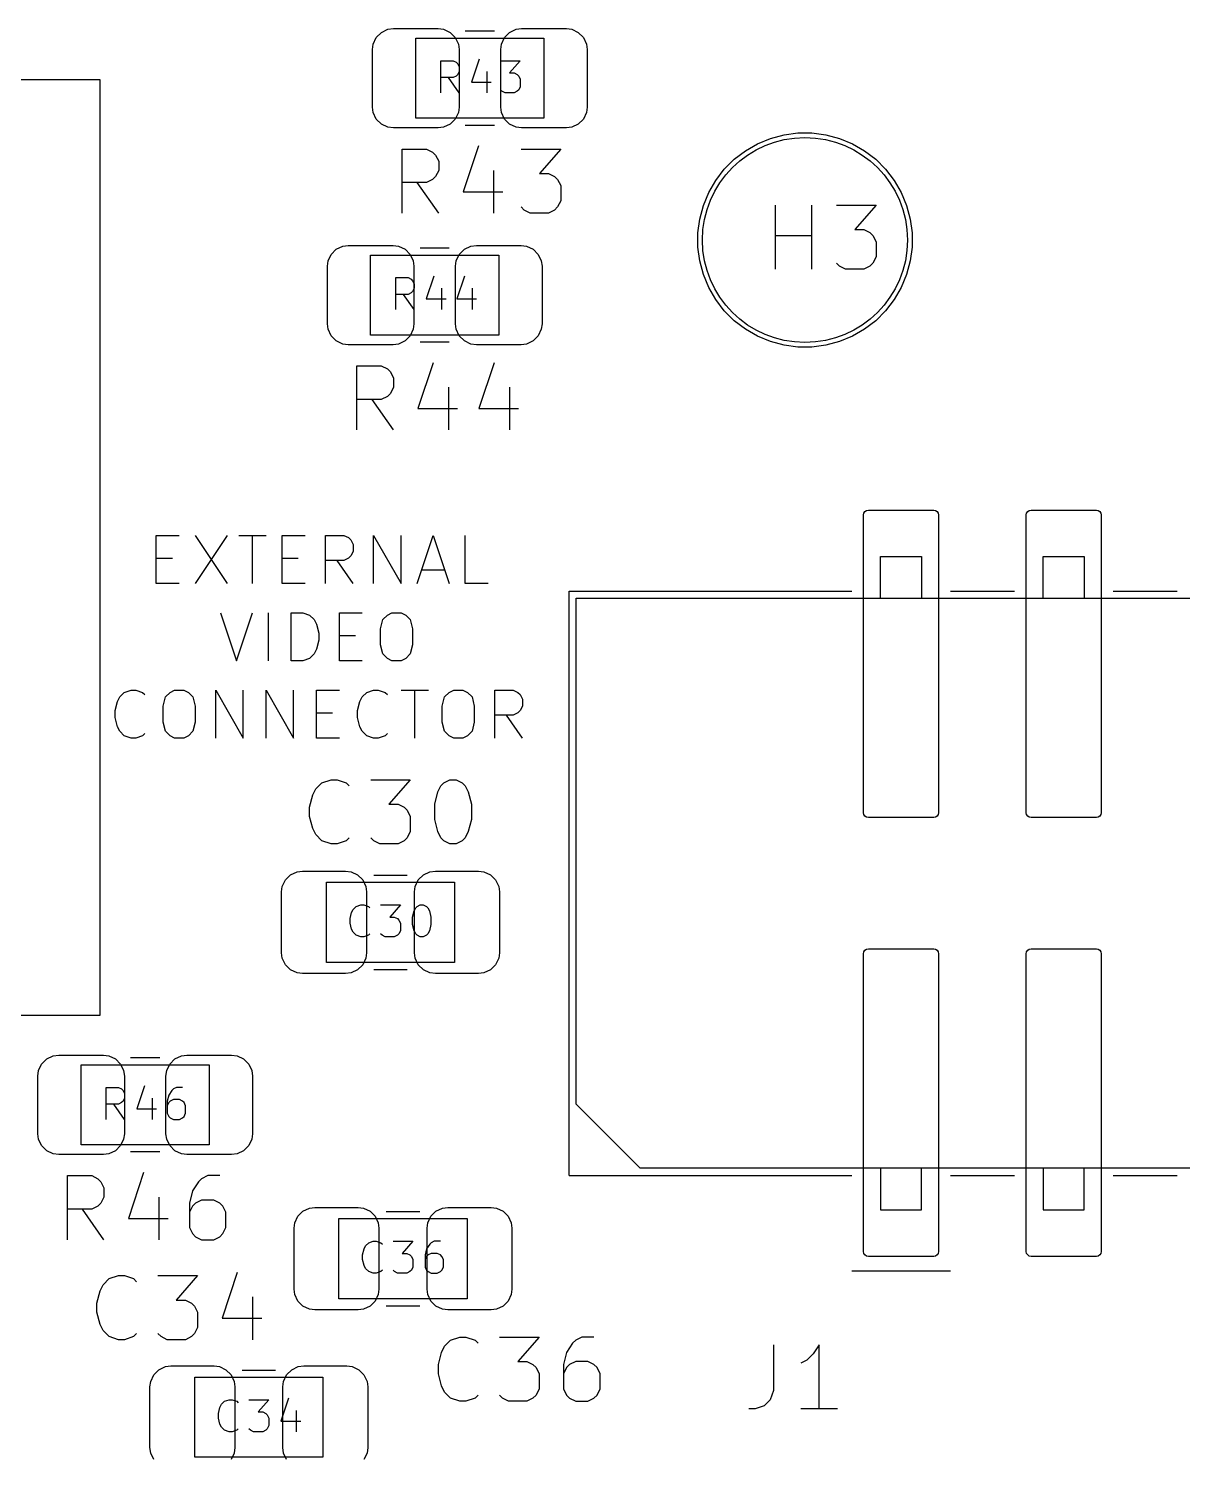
# Model space of a CAD drawing. Header units: millimetres. Extents: x 132 to 276, y -210 to -42.
# Drawn here: x 228.38 to 246.39, y -85.52 to -63.2 of the extents above; entities that cross this region are included whole.
import ezdxf

# ---------------------------------------------------------------- set-up
doc = ezdxf.new("R2010")
doc.units = ezdxf.units.MM
for name, color, linetype in [('BLACK', 7, 'CONTINUOUS'), ('GRAY3', 9, 'CONTINUOUS'), ('LYELLOW', 51, 'CONTINUOUS'), ('WHITE', 7, 'CONTINUOUS')]:
    doc.layers.add(name, color=color, linetype=linetype)

msp = doc.modelspace()

# ---------------------------------------------------------------- linework, layer by layer
at = {"layer": 'BLACK', "linetype": 'CONTINUOUS'}
for p, q in [((233.761074, -63.440883), (233.808775, -63.338587)), ((233.808775, -63.338587), (233.888587, -63.258775)), ((233.888587, -63.258775), (233.990883, -63.211074)), ((233.990883, -63.211074), (234.075, -63.200001)), ((234.075, -63.200001), (234.775001, -63.2)), ((234.775001, -63.2), (234.859117, -63.211074)), ((234.859117, -63.211074), (234.961413, -63.258775)), ((234.961413, -63.258775), (235.041225, -63.338587)), ((235.041225, -63.338587), (235.088926, -63.440883)), ((235.761074, -63.440883), (235.808775, -63.338587)), ((235.808775, -63.338587), (235.888587, -63.258775)), ((235.888587, -63.258775), (235.990883, -63.211074)), ((235.990883, -63.211074), (236.075, -63.200001)), ((236.075, -63.200001), (236.775001, -63.2)), ((236.775001, -63.2), (236.859117, -63.211074)), ((236.859117, -63.211074), (236.961413, -63.258775)), ((236.961413, -63.258775), (237.041225, -63.338587)), ((237.041225, -63.338587), (237.088926, -63.440883)), ((233.75, -63.524999), (233.761074, -63.440883)), ((233.750001, -64.425), (233.75, -63.524999)), ((235.088926, -63.440883), (235.099999, -63.525)), ((235.099999, -63.525), (235.1, -64.425001)), ((235.75, -63.524999), (235.761074, -63.440883)), ((235.750001, -64.425), (235.75, -63.524999)), ((237.088926, -63.440883), (237.099999, -63.525)), ((237.099999, -63.525), (237.1, -64.425001)), ((233.761074, -64.509117), (233.750001, -64.425)), ((235.1, -64.425001), (235.088926, -64.509117)), ((235.761074, -64.509117), (235.750001, -64.425)), ((237.1, -64.425001), (237.088926, -64.509117)), ((233.808775, -64.611413), (233.761074, -64.509117)), ((233.888587, -64.691225), (233.808775, -64.611413)), ((233.990883, -64.738926), (233.888587, -64.691225)), ((234.961413, -64.691225), (234.859117, -64.738926)), ((235.041225, -64.611413), (234.961413, -64.691225)), ((235.088926, -64.509117), (235.041225, -64.611413)), ((235.808775, -64.611413), (235.761074, -64.509117)), ((235.888587, -64.691225), (235.808775, -64.611413)), ((235.990883, -64.738926), (235.888587, -64.691225)), ((236.961413, -64.691225), (236.859117, -64.738926)), ((237.041225, -64.611413), (236.961413, -64.691225)), ((237.088926, -64.509117), (237.041225, -64.611413)), ((234.074999, -64.75), (233.990883, -64.738926)), ((234.775, -64.749999), (234.074999, -64.75)), ((234.859117, -64.738926), (234.775, -64.749999)), ((236.074999, -64.75), (235.990883, -64.738926)), ((236.775, -64.749999), (236.074999, -64.75)), ((236.859117, -64.738926), (236.775, -64.749999)), ((239.759166, -64.997738), (239.961589, -64.913892)), ((239.961589, -64.913892), (240.173224, -64.857185)), ((240.173224, -64.857185), (240.39045, -64.828586)), ((240.39045, -64.828586), (240.60955, -64.828586)), ((240.60955, -64.828586), (240.826776, -64.857185)), ((240.826776, -64.857185), (241.038411, -64.913892)), ((241.038411, -64.913892), (241.240834, -64.997738)), ((239.395596, -65.240668), (239.56942, -65.107288)), ((239.56942, -65.107288), (239.759166, -64.997738)), ((241.240834, -64.997738), (241.43058, -65.107288)), ((241.43058, -65.107288), (241.604404, -65.240668)), ((239.240668, -65.395596), (239.395596, -65.240668)), ((241.604404, -65.240668), (241.759332, -65.395596)), ((238.997738, -65.759166), (239.107288, -65.56942)), ((239.107288, -65.56942), (239.240668, -65.395596)), ((241.759332, -65.395596), (241.892712, -65.56942)), ((241.892712, -65.56942), (242.002262, -65.759166)), ((238.913892, -65.961589), (238.997738, -65.759166)), ((242.002262, -65.759166), (242.086108, -65.961589)), ((238.857185, -66.173224), (238.913892, -65.961589)), ((242.086108, -65.961589), (242.142815, -66.173224)), ((238.828586, -66.39045), (238.857185, -66.173224)), ((242.142815, -66.173224), (242.171414, -66.39045)), ((238.828586, -66.60955), (238.828586, -66.39045)), ((242.171414, -66.39045), (242.171414, -66.60955)), ((233.056074, -66.825883), (233.103775, -66.723587)), ((233.103775, -66.723587), (233.183587, -66.643775)), ((233.183587, -66.643775), (233.285883, -66.596074)), ((233.285883, -66.596074), (233.37, -66.585001)), ((233.37, -66.585001), (234.070001, -66.585)), ((234.070001, -66.585), (234.154117, -66.596074)), ((234.154117, -66.596074), (234.256413, -66.643775)), ((234.256413, -66.643775), (234.336225, -66.723587)), ((234.336225, -66.723587), (234.383926, -66.825883)), ((235.056074, -66.825883), (235.103775, -66.723587)), ((235.103775, -66.723587), (235.183587, -66.643775)), ((235.183587, -66.643775), (235.285883, -66.596074)), ((235.285883, -66.596074), (235.37, -66.585001)), ((235.37, -66.585001), (236.070001, -66.585)), ((236.070001, -66.585), (236.154117, -66.596074)), ((236.154117, -66.596074), (236.256413, -66.643775)), ((236.256413, -66.643775), (236.336225, -66.723587)), ((236.336225, -66.723587), (236.383926, -66.825883)), ((238.857185, -66.826776), (238.828586, -66.60955)), ((242.171414, -66.60955), (242.142815, -66.826776)), ((233.045, -66.909999), (233.056074, -66.825883)), ((233.045001, -67.81), (233.045, -66.909999)), ((234.383926, -66.825883), (234.394999, -66.91)), ((234.394999, -66.91), (234.395, -67.810001)), ((235.045, -66.909999), (235.056074, -66.825883)), ((235.045001, -67.81), (235.045, -66.909999)), ((236.383926, -66.825883), (236.394999, -66.91)), ((236.394999, -66.91), (236.395, -67.810001)), ((238.913892, -67.038411), (238.857185, -66.826776)), ((242.142815, -66.826776), (242.086108, -67.038411)), ((238.997738, -67.240834), (238.913892, -67.038411)), ((242.086108, -67.038411), (242.002262, -67.240834)), ((239.107288, -67.43058), (238.997738, -67.240834)), ((242.002262, -67.240834), (241.892712, -67.43058)), ((239.240668, -67.604404), (239.107288, -67.43058)), ((239.395596, -67.759332), (239.240668, -67.604404)), ((241.759332, -67.604404), (241.604404, -67.759332)), ((241.892712, -67.43058), (241.759332, -67.604404)), ((233.056074, -67.894117), (233.045001, -67.81)), ((234.395, -67.810001), (234.383926, -67.894117)), ((235.056074, -67.894117), (235.045001, -67.81)), ((236.395, -67.810001), (236.383926, -67.894117)), ((239.56942, -67.892712), (239.395596, -67.759332)), ((241.604404, -67.759332), (241.43058, -67.892712)), ((233.103775, -67.996413), (233.056074, -67.894117)), ((233.183587, -68.076225), (233.103775, -67.996413)), ((234.336225, -67.996413), (234.256413, -68.076225)), ((234.383926, -67.894117), (234.336225, -67.996413)), ((235.103775, -67.996413), (235.056074, -67.894117)), ((235.183587, -68.076225), (235.103775, -67.996413)), ((236.336225, -67.996413), (236.256413, -68.076225)), ((236.383926, -67.894117), (236.336225, -67.996413)), ((239.759166, -68.002262), (239.56942, -67.892712)), ((239.961589, -68.086108), (239.759166, -68.002262)), ((241.240834, -68.002262), (241.038411, -68.086108)), ((241.43058, -67.892712), (241.240834, -68.002262)), ((233.285883, -68.123926), (233.183587, -68.076225)), ((233.369999, -68.135), (233.285883, -68.123926)), ((234.07, -68.134999), (233.369999, -68.135)), ((234.154117, -68.123926), (234.07, -68.134999)), ((234.256413, -68.076225), (234.154117, -68.123926)), ((235.285883, -68.123926), (235.183587, -68.076225)), ((235.369999, -68.135), (235.285883, -68.123926)), ((236.07, -68.134999), (235.369999, -68.135)), ((236.154117, -68.123926), (236.07, -68.134999)), ((236.256413, -68.076225), (236.154117, -68.123926)), ((240.173224, -68.142815), (239.961589, -68.086108)), ((240.39045, -68.171414), (240.173224, -68.142815)), ((240.60955, -68.171414), (240.39045, -68.171414)), ((240.826776, -68.142815), (240.60955, -68.171414)), ((241.038411, -68.086108), (240.826776, -68.142815)), ((241.420709, -70.761299), (241.436967, -70.736967)), ((241.436967, -70.736967), (241.461299, -70.720709)), ((241.461299, -70.720709), (241.49, -70.715)), ((241.49, -70.715), (242.51, -70.715)), ((242.51, -70.715), (242.538701, -70.720709)), ((242.538701, -70.720709), (242.563033, -70.736967)), ((242.563033, -70.736967), (242.579291, -70.761299)), ((243.960709, -70.761299), (243.976967, -70.736967)), ((243.976967, -70.736967), (244.001299, -70.720709)), ((244.001299, -70.720709), (244.03, -70.715)), ((244.03, -70.715), (245.05, -70.715)), ((245.05, -70.715), (245.078701, -70.720709)), ((245.078701, -70.720709), (245.103033, -70.736967)), ((245.103033, -70.736967), (245.119291, -70.761299)), ((241.415, -70.79), (241.420709, -70.761299)), ((241.415, -75.44), (241.415, -70.79)), ((242.579291, -70.761299), (242.585, -70.79)), ((242.585, -70.79), (242.585, -75.44)), ((243.955, -70.79), (243.960709, -70.761299)), ((243.955, -75.44), (243.955, -70.79)), ((245.119291, -70.761299), (245.125, -70.79)), ((245.125, -70.79), (245.125, -75.44)), ((241.420709, -75.468701), (241.415, -75.44)), ((241.436967, -75.493033), (241.420709, -75.468701)), ((241.461299, -75.509291), (241.436967, -75.493033)), ((241.49, -75.515), (241.461299, -75.509291)), ((242.51, -75.515), (241.49, -75.515)), ((242.538701, -75.509291), (242.51, -75.515)), ((242.563033, -75.493033), (242.538701, -75.509291)), ((242.579291, -75.468701), (242.563033, -75.493033)), ((242.585, -75.44), (242.579291, -75.468701)), ((243.960709, -75.468701), (243.955, -75.44)), ((243.976967, -75.493033), (243.960709, -75.468701)), ((244.001299, -75.509291), (243.976967, -75.493033)), ((244.03, -75.515), (244.001299, -75.509291)), ((245.05, -75.515), (244.03, -75.515)), ((245.078701, -75.509291), (245.05, -75.515)), ((245.103033, -75.493033), (245.078701, -75.509291)), ((245.119291, -75.468701), (245.103033, -75.493033)), ((245.125, -75.44), (245.119291, -75.468701)), ((232.341074, -76.590884), (232.388776, -76.488588)), ((232.388776, -76.488588), (232.468588, -76.408776)), ((232.468588, -76.408776), (232.570884, -76.361074)), ((232.570884, -76.361074), (232.655, -76.35)), ((232.655, -76.35), (233.33, -76.35)), ((233.33, -76.35), (233.414116, -76.361074)), ((233.414116, -76.361074), (233.516412, -76.408776)), ((233.516412, -76.408776), (233.596224, -76.488588)), ((233.596224, -76.488588), (233.643926, -76.590884)), ((234.416074, -76.590884), (234.463776, -76.488588)), ((234.463776, -76.488588), (234.543588, -76.408776)), ((234.543588, -76.408776), (234.645884, -76.361074)), ((234.645884, -76.361074), (234.73, -76.35)), ((234.73, -76.35), (235.405, -76.35)), ((235.405, -76.35), (235.489116, -76.361074)), ((235.489116, -76.361074), (235.591412, -76.408776)), ((235.591412, -76.408776), (235.671224, -76.488588)), ((235.671224, -76.488588), (235.718926, -76.590884)), ((232.33, -76.675), (232.341074, -76.590884)), ((232.33, -77.625), (232.33, -76.675)), ((233.643926, -76.590884), (233.655, -76.675)), ((233.655, -76.675), (233.655, -77.625)), ((234.405, -76.675), (234.416074, -76.590884)), ((234.405, -77.625), (234.405, -76.675)), ((235.718926, -76.590884), (235.73, -76.675)), ((235.73, -76.675), (235.73, -77.625)), ((232.341074, -77.709116), (232.33, -77.625)), ((233.655, -77.625), (233.643926, -77.709116)), ((234.416074, -77.709116), (234.405, -77.625)), ((235.73, -77.625), (235.718926, -77.709116)), ((241.415, -77.64), (241.420709, -77.611299)), ((241.415, -82.29), (241.415, -77.64)), ((241.420709, -77.611299), (241.436967, -77.586967)), ((241.436967, -77.586967), (241.461299, -77.570709)), ((241.461299, -77.570709), (241.49, -77.565)), ((241.49, -77.565), (242.51, -77.565)), ((242.51, -77.565), (242.538701, -77.570709)), ((242.538701, -77.570709), (242.563033, -77.586967)), ((242.563033, -77.586967), (242.579291, -77.611299)), ((242.579291, -77.611299), (242.585, -77.64)), ((242.585, -77.64), (242.585, -82.29)), ((243.955, -77.64), (243.960709, -77.611299)), ((243.955, -82.29), (243.955, -77.64)), ((243.960709, -77.611299), (243.976967, -77.586967)), ((243.976967, -77.586967), (244.001299, -77.570709)), ((244.001299, -77.570709), (244.03, -77.565)), ((244.03, -77.565), (245.05, -77.565)), ((245.05, -77.565), (245.078701, -77.570709)), ((245.078701, -77.570709), (245.103033, -77.586967)), ((245.103033, -77.586967), (245.119291, -77.611299)), ((245.119291, -77.611299), (245.125, -77.64)), ((245.125, -77.64), (245.125, -82.29)), ((232.388776, -77.811412), (232.341074, -77.709116)), ((232.468588, -77.891224), (232.388776, -77.811412)), ((233.596224, -77.811412), (233.516412, -77.891224)), ((233.643926, -77.709116), (233.596224, -77.811412)), ((234.463776, -77.811412), (234.416074, -77.709116)), ((234.543588, -77.891224), (234.463776, -77.811412)), ((235.671224, -77.811412), (235.591412, -77.891224)), ((235.718926, -77.709116), (235.671224, -77.811412)), ((232.570884, -77.938926), (232.468588, -77.891224)), ((232.655, -77.95), (232.570884, -77.938926)), ((233.33, -77.95), (232.655, -77.95)), ((233.414116, -77.938926), (233.33, -77.95)), ((233.516412, -77.891224), (233.414116, -77.938926)), ((234.645884, -77.938926), (234.543588, -77.891224)), ((234.73, -77.95), (234.645884, -77.938926)), ((235.405, -77.95), (234.73, -77.95)), ((235.489116, -77.938926), (235.405, -77.95)), ((235.591412, -77.891224), (235.489116, -77.938926)), ((228.765883, -79.236074), (228.85, -79.225001)), ((228.85, -79.225001), (229.550001, -79.225)), ((229.550001, -79.225), (229.634117, -79.236074)), ((230.765883, -79.236074), (230.85, -79.225001)), ((230.85, -79.225001), (231.550001, -79.225)), ((231.550001, -79.225), (231.634117, -79.236074)), ((228.536074, -79.465883), (228.583775, -79.363587)), ((228.583775, -79.363587), (228.663587, -79.283775)), ((228.663587, -79.283775), (228.765883, -79.236074)), ((229.634117, -79.236074), (229.736413, -79.283775)), ((229.736413, -79.283775), (229.816225, -79.363587)), ((229.816225, -79.363587), (229.863926, -79.465883)), ((230.536074, -79.465883), (230.583775, -79.363587)), ((230.583775, -79.363587), (230.663587, -79.283775)), ((230.663587, -79.283775), (230.765883, -79.236074)), ((231.634117, -79.236074), (231.736413, -79.283775)), ((231.736413, -79.283775), (231.816225, -79.363587)), ((231.816225, -79.363587), (231.863926, -79.465883)), ((228.525, -79.549999), (228.536074, -79.465883)), ((228.525001, -80.45), (228.525, -79.549999)), ((229.863926, -79.465883), (229.874999, -79.55)), ((229.874999, -79.55), (229.875, -80.450001)), ((230.525, -79.549999), (230.536074, -79.465883)), ((230.525001, -80.45), (230.525, -79.549999)), ((231.863926, -79.465883), (231.874999, -79.55)), ((231.874999, -79.55), (231.875, -80.450001)), ((228.536074, -80.534117), (228.525001, -80.45)), ((228.583775, -80.636413), (228.536074, -80.534117)), ((229.863926, -80.534117), (229.816225, -80.636413)), ((229.875, -80.450001), (229.863926, -80.534117)), ((230.536074, -80.534117), (230.525001, -80.45)), ((230.583775, -80.636413), (230.536074, -80.534117)), ((231.863926, -80.534117), (231.816225, -80.636413)), ((231.875, -80.450001), (231.863926, -80.534117)), ((228.663587, -80.716225), (228.583775, -80.636413)), ((228.765883, -80.763926), (228.663587, -80.716225)), ((228.849999, -80.775), (228.765883, -80.763926)), ((229.55, -80.774999), (228.849999, -80.775)), ((229.634117, -80.763926), (229.55, -80.774999)), ((229.736413, -80.716225), (229.634117, -80.763926)), ((229.816225, -80.636413), (229.736413, -80.716225)), ((230.663587, -80.716225), (230.583775, -80.636413)), ((230.765883, -80.763926), (230.663587, -80.716225)), ((230.849999, -80.775), (230.765883, -80.763926)), ((231.55, -80.774999), (230.849999, -80.775)), ((231.634117, -80.763926), (231.55, -80.774999)), ((231.736413, -80.716225), (231.634117, -80.763926)), ((231.816225, -80.636413), (231.736413, -80.716225)), ((232.583776, -81.738588), (232.663588, -81.658776)), ((232.663588, -81.658776), (232.765884, -81.611074)), ((232.765884, -81.611074), (232.85, -81.6)), ((232.85, -81.6), (233.525, -81.6)), ((233.525, -81.6), (233.609116, -81.611074)), ((233.609116, -81.611074), (233.711412, -81.658776)), ((233.711412, -81.658776), (233.791224, -81.738588)), ((234.658776, -81.738588), (234.738588, -81.658776)), ((234.738588, -81.658776), (234.840884, -81.611074)), ((234.840884, -81.611074), (234.925, -81.6)), ((234.925, -81.6), (235.6, -81.6)), ((235.6, -81.6), (235.684116, -81.611074)), ((235.684116, -81.611074), (235.786412, -81.658776)), ((235.786412, -81.658776), (235.866224, -81.738588)), ((232.525, -81.925), (232.536074, -81.840884)), ((232.536074, -81.840884), (232.583776, -81.738588)), ((233.791224, -81.738588), (233.838926, -81.840884)), ((233.838926, -81.840884), (233.85, -81.925)), ((234.6, -81.925), (234.611074, -81.840884)), ((234.611074, -81.840884), (234.658776, -81.738588)), ((235.866224, -81.738588), (235.913926, -81.840884)), ((235.913926, -81.840884), (235.925, -81.925)), ((232.525, -82.875), (232.525, -81.925)), ((233.85, -81.925), (233.85, -82.875)), ((234.6, -82.875), (234.6, -81.925)), ((235.925, -81.925), (235.925, -82.875)), ((241.420709, -82.318701), (241.415, -82.29)), ((241.436967, -82.343033), (241.420709, -82.318701)), ((241.461299, -82.359291), (241.436967, -82.343033)), ((242.563033, -82.343033), (242.538701, -82.359291)), ((242.579291, -82.318701), (242.563033, -82.343033)), ((242.585, -82.29), (242.579291, -82.318701)), ((243.960709, -82.318701), (243.955, -82.29)), ((243.976967, -82.343033), (243.960709, -82.318701)), ((244.001299, -82.359291), (243.976967, -82.343033)), ((245.103033, -82.343033), (245.078701, -82.359291)), ((245.119291, -82.318701), (245.103033, -82.343033)), ((245.125, -82.29), (245.119291, -82.318701)), ((241.49, -82.365), (241.461299, -82.359291)), ((242.51, -82.365), (241.49, -82.365)), ((242.538701, -82.359291), (242.51, -82.365)), ((244.03, -82.365), (244.001299, -82.359291)), ((245.05, -82.365), (244.03, -82.365)), ((245.078701, -82.359291), (245.05, -82.365)), ((232.536074, -82.959116), (232.525, -82.875)), ((232.583776, -83.061412), (232.536074, -82.959116)), ((233.838926, -82.959116), (233.791224, -83.061412)), ((233.85, -82.875), (233.838926, -82.959116)), ((234.611074, -82.959116), (234.6, -82.875)), ((234.658776, -83.061412), (234.611074, -82.959116)), ((235.913926, -82.959116), (235.866224, -83.061412)), ((235.925, -82.875), (235.913926, -82.959116)), ((232.663588, -83.141224), (232.583776, -83.061412)), ((232.765884, -83.188926), (232.663588, -83.141224)), ((232.85, -83.2), (232.765884, -83.188926)), ((233.525, -83.2), (232.85, -83.2)), ((233.609116, -83.188926), (233.525, -83.2)), ((233.711412, -83.141224), (233.609116, -83.188926)), ((233.791224, -83.061412), (233.711412, -83.141224)), ((234.738588, -83.141224), (234.658776, -83.061412)), ((234.840884, -83.188926), (234.738588, -83.141224)), ((234.925, -83.2), (234.840884, -83.188926)), ((235.6, -83.2), (234.925, -83.2)), ((235.684116, -83.188926), (235.6, -83.2)), ((235.786412, -83.141224), (235.684116, -83.188926)), ((235.866224, -83.061412), (235.786412, -83.141224)), ((230.333776, -84.213588), (230.413588, -84.133776)), ((230.413588, -84.133776), (230.515884, -84.086074)), ((230.515884, -84.086074), (230.6, -84.075)), ((230.6, -84.075), (231.275, -84.075)), ((231.275, -84.075), (231.359116, -84.086074)), ((231.359116, -84.086074), (231.461412, -84.133776)), ((231.461412, -84.133776), (231.541224, -84.213588)), ((232.408776, -84.213588), (232.488588, -84.133776)), ((232.488588, -84.133776), (232.590884, -84.086074)), ((232.590884, -84.086074), (232.675, -84.075)), ((232.675, -84.075), (233.35, -84.075)), ((233.35, -84.075), (233.434116, -84.086074)), ((233.434116, -84.086074), (233.536412, -84.133776)), ((233.536412, -84.133776), (233.616224, -84.213588)), ((230.275, -84.4), (230.286074, -84.315884)), ((230.286074, -84.315884), (230.333776, -84.213588)), ((231.541224, -84.213588), (231.588926, -84.315884)), ((231.588926, -84.315884), (231.6, -84.4)), ((232.35, -84.4), (232.361074, -84.315884)), ((232.361074, -84.315884), (232.408776, -84.213588)), ((233.616224, -84.213588), (233.663926, -84.315884)), ((233.663926, -84.315884), (233.675, -84.4)), ((230.275, -85.35), (230.275, -84.4)), ((231.6, -84.4), (231.6, -85.35)), ((232.35, -85.35), (232.35, -84.4)), ((233.675, -84.4), (233.675, -85.35)), ((230.286074, -85.434116), (230.275, -85.35)), ((230.333776, -85.536412), (230.286074, -85.434116)), ((231.588926, -85.434116), (231.541224, -85.536412)), ((231.6, -85.35), (231.588926, -85.434116)), ((232.361074, -85.434116), (232.35, -85.35)), ((232.408776, -85.536412), (232.361074, -85.434116)), ((233.663926, -85.434116), (233.616224, -85.536412)), ((233.675, -85.35), (233.663926, -85.434116))]:
    msp.add_line(p, q, dxfattribs=at)
at = {"layer": 'BLACK'}
msp.add_circle((240.5, -66.5), 1.6, dxfattribs=at)
at = {"layer": 'GRAY3', "linetype": 'CONTINUOUS'}
for p, q in [((234.425, -63.35), (236.425, -63.35)), ((234.425, -64.6), (234.425, -63.35)), ((236.425, -63.35), (236.425, -64.6)), ((234.817857, -64.202149), (234.817857, -63.702149)), ((234.817857, -63.702149), (235.008333, -63.702149)), ((235.008333, -63.702149), (235.055952, -63.725959)), ((235.055952, -63.725959), (235.079762, -63.749768)), ((235.079762, -63.749768), (235.103571, -63.797387)), ((235.103571, -63.797387), (235.103571, -63.868816)), ((235.413095, -63.67834), (235.294048, -64.035482)), ((235.746428, -63.702149), (236.055952, -63.702149)), ((236.055952, -63.702149), (235.889285, -63.892625)), ((235.008333, -63.964054), (234.817857, -63.964054)), ((235.103571, -64.202149), (234.936905, -63.964054)), ((235.055952, -63.940244), (235.008333, -63.964054)), ((235.079762, -63.916435), (235.055952, -63.940244)), ((235.103571, -63.868816), (235.079762, -63.916435)), ((235.294048, -64.035482), (235.603571, -64.035482)), ((235.532143, -63.868816), (235.532143, -64.202149)), ((235.889285, -63.892625), (235.960714, -63.892625)), ((235.960714, -63.892625), (236.008333, -63.916435)), ((236.008333, -63.916435), (236.032142, -63.940244)), ((236.032142, -63.940244), (236.055952, -63.987863)), ((236.055952, -63.987863), (236.055952, -64.106911)), ((235.770238, -64.17834), (235.746428, -64.15453)), ((235.817857, -64.202149), (235.770238, -64.17834)), ((235.960714, -64.202149), (235.817857, -64.202149)), ((236.008333, -64.17834), (235.960714, -64.202149)), ((236.032142, -64.15453), (236.008333, -64.17834)), ((236.055952, -64.106911), (236.032142, -64.15453)), ((236.425, -64.6), (234.425, -64.6)), ((240.038095, -66.954819), (240.038095, -65.954819)), ((240.609523, -66.954819), (240.609523, -65.954819)), ((240.990476, -65.954819), (241.609523, -65.954819)), ((241.609523, -65.954819), (241.27619, -66.335771)), ((240.038095, -66.431009), (240.609523, -66.431009)), ((241.27619, -66.335771), (241.419047, -66.335771)), ((241.419047, -66.335771), (241.514285, -66.38339)), ((241.514285, -66.38339), (241.561904, -66.431009)), ((241.561904, -66.431009), (241.609523, -66.526247)), ((241.609523, -66.526247), (241.609523, -66.764342)), ((233.72, -66.735), (235.72, -66.735)), ((233.72, -67.985), (233.72, -66.735)), ((235.72, -66.735), (235.72, -67.985)), ((241.038095, -66.9072), (240.990476, -66.85958)), ((241.133333, -66.954819), (241.038095, -66.9072)), ((241.514285, -66.9072), (241.419047, -66.954819)), ((241.561904, -66.85958), (241.514285, -66.9072)), ((241.609523, -66.764342), (241.561904, -66.85958)), ((234.112857, -67.587149), (234.112857, -67.087149)), ((234.112857, -67.087149), (234.303333, -67.087149)), ((234.303333, -67.087149), (234.350952, -67.110959)), ((234.350952, -67.110959), (234.374762, -67.134768)), ((234.374762, -67.134768), (234.398571, -67.182387)), ((234.708095, -67.06334), (234.589048, -67.420482)), ((235.184285, -67.06334), (235.065238, -67.420482)), ((241.419047, -66.954819), (241.133333, -66.954819)), ((234.303333, -67.349054), (234.112857, -67.349054)), ((234.398571, -67.587149), (234.231905, -67.349054)), ((234.350952, -67.325244), (234.303333, -67.349054)), ((234.374762, -67.301435), (234.350952, -67.325244)), ((234.398571, -67.253816), (234.374762, -67.301435)), ((234.398571, -67.182387), (234.398571, -67.253816)), ((234.827143, -67.253816), (234.827143, -67.587149)), ((235.303333, -67.253816), (235.303333, -67.587149)), ((234.589048, -67.420482), (234.898571, -67.420482)), ((235.065238, -67.420482), (235.374761, -67.420482)), ((235.72, -67.985), (233.72, -67.985)), ((241.68, -71.44), (242.32, -71.44)), ((241.68, -72.09), (241.68, -71.44)), ((242.32, -71.44), (242.32, -72.09)), ((244.22, -71.44), (244.86, -71.44)), ((244.22, -72.09), (244.22, -71.44)), ((244.86, -71.44), (244.86, -72.09)), ((236.93, -72.09), (264.85, -72.09)), ((236.93, -79.99), (236.93, -72.09)), ((233.03, -76.525), (235.03, -76.525)), ((233.03, -77.775), (233.03, -76.525)), ((235.03, -76.525), (235.03, -77.775)), ((233.399048, -77.091435), (233.422857, -76.996197)), ((233.422857, -76.996197), (233.446667, -76.948578)), ((233.446667, -76.948578), (233.494286, -76.900959)), ((233.494286, -76.900959), (233.565714, -76.877149)), ((233.565714, -76.877149), (233.613333, -76.877149)), ((233.613333, -76.877149), (233.684762, -76.900959)), ((233.684762, -76.900959), (233.708571, -76.924768)), ((233.875238, -76.877149), (234.184762, -76.877149)), ((234.184762, -76.877149), (234.018095, -77.067625)), ((234.375238, -77.067625), (234.399047, -76.972387)), ((234.399047, -76.972387), (234.422857, -76.924768)), ((234.422857, -76.924768), (234.446666, -76.900959)), ((234.446666, -76.900959), (234.494285, -76.877149)), ((234.494285, -76.877149), (234.541904, -76.877149)), ((234.541904, -76.877149), (234.589523, -76.900959)), ((234.589523, -76.900959), (234.613333, -76.924768)), ((234.613333, -76.924768), (234.637142, -76.972387)), ((234.637142, -76.972387), (234.660952, -77.067625)), ((233.399048, -77.162863), (233.399048, -77.091435)), ((233.422857, -77.258101), (233.399048, -77.162863)), ((234.018095, -77.067625), (234.089524, -77.067625)), ((234.089524, -77.067625), (234.137143, -77.091435)), ((234.137143, -77.091435), (234.160952, -77.115244)), ((234.160952, -77.115244), (234.184762, -77.162863)), ((234.184762, -77.162863), (234.184762, -77.281911)), ((234.375238, -77.186673), (234.375238, -77.067625)), ((234.399047, -77.281911), (234.375238, -77.186673)), ((234.660952, -77.186673), (234.637142, -77.281911)), ((234.660952, -77.067625), (234.660952, -77.186673)), ((233.446667, -77.30572), (233.422857, -77.258101)), ((233.494286, -77.35334), (233.446667, -77.30572)), ((233.565714, -77.377149), (233.494286, -77.35334)), ((233.613333, -77.377149), (233.565714, -77.377149)), ((233.684762, -77.35334), (233.613333, -77.377149)), ((233.708571, -77.32953), (233.684762, -77.35334)), ((233.899048, -77.35334), (233.875238, -77.32953)), ((233.946667, -77.377149), (233.899048, -77.35334)), ((234.089524, -77.377149), (233.946667, -77.377149)), ((234.137143, -77.35334), (234.089524, -77.377149)), ((234.160952, -77.32953), (234.137143, -77.35334)), ((234.184762, -77.281911), (234.160952, -77.32953)), ((234.422857, -77.32953), (234.399047, -77.281911)), ((234.446666, -77.35334), (234.422857, -77.32953)), ((234.494285, -77.377149), (234.446666, -77.35334)), ((234.541904, -77.377149), (234.494285, -77.377149)), ((234.589523, -77.35334), (234.541904, -77.377149)), ((234.613333, -77.32953), (234.589523, -77.35334)), ((234.637142, -77.281911), (234.613333, -77.32953)), ((235.03, -77.775), (233.03, -77.775)), ((229.2, -79.375), (231.2, -79.375)), ((229.2, -80.625), (229.2, -79.375)), ((231.2, -79.375), (231.2, -80.625)), ((229.592857, -80.227149), (229.592857, -79.727149)), ((229.592857, -79.727149), (229.783333, -79.727149)), ((229.783333, -79.727149), (229.830952, -79.750959)), ((229.830952, -79.750959), (229.854762, -79.774768)), ((229.854762, -79.774768), (229.878571, -79.822387)), ((229.878571, -79.893816), (229.854762, -79.941435)), ((229.878571, -79.822387), (229.878571, -79.893816)), ((230.188095, -79.70334), (230.069048, -80.060482)), ((230.307143, -79.893816), (230.307143, -80.227149)), ((230.569047, -79.846197), (230.545238, -79.941435)), ((230.616666, -79.774768), (230.569047, -79.846197)), ((230.640476, -79.750959), (230.616666, -79.774768)), ((230.688095, -79.727149), (230.640476, -79.750959)), ((230.783333, -79.727149), (230.688095, -79.727149)), ((229.783333, -79.989054), (229.592857, -79.989054)), ((229.878571, -80.227149), (229.711905, -79.989054)), ((229.830952, -79.965244), (229.783333, -79.989054)), ((229.854762, -79.941435), (229.830952, -79.965244)), ((230.069048, -80.060482), (230.378571, -80.060482)), ((230.545238, -79.941435), (230.545238, -80.131911)), ((230.569047, -79.965244), (230.545238, -80.012863)), ((230.592857, -79.941435), (230.569047, -79.965244)), ((230.640476, -79.917625), (230.592857, -79.941435)), ((230.735714, -79.917625), (230.640476, -79.917625)), ((230.783333, -79.941435), (230.735714, -79.917625)), ((230.807142, -79.965244), (230.783333, -79.941435)), ((230.830952, -80.012863), (230.807142, -79.965244)), ((230.830952, -80.131911), (230.830952, -80.012863)), ((237.93, -80.99), (236.93, -79.99)), ((230.545238, -80.131911), (230.569047, -80.17953)), ((230.569047, -80.17953), (230.592857, -80.20334)), ((230.592857, -80.20334), (230.640476, -80.227149)), ((230.640476, -80.227149), (230.735714, -80.227149)), ((230.735714, -80.227149), (230.783333, -80.20334)), ((230.783333, -80.20334), (230.807142, -80.17953)), ((230.807142, -80.17953), (230.830952, -80.131911)), ((231.2, -80.625), (229.2, -80.625)), ((264.85, -80.99), (237.93, -80.99)), ((241.68, -80.99), (241.68, -81.64)), ((242.32, -81.64), (242.32, -80.99)), ((244.22, -80.99), (244.22, -81.64)), ((244.86, -81.64), (244.86, -80.99)), ((241.68, -81.64), (242.32, -81.64)), ((244.22, -81.64), (244.86, -81.64)), ((233.225, -81.775), (235.225, -81.775)), ((233.225, -83.025), (233.225, -81.775)), ((235.225, -81.775), (235.225, -83.025)), ((233.689286, -82.150959), (233.760714, -82.127149)), ((233.760714, -82.127149), (233.808333, -82.127149)), ((233.808333, -82.127149), (233.879762, -82.150959)), ((234.070238, -82.127149), (234.379762, -82.127149)), ((234.379762, -82.127149), (234.213095, -82.317625)), ((234.713095, -82.127149), (234.665476, -82.150959)), ((234.808333, -82.127149), (234.713095, -82.127149)), ((233.594048, -82.341435), (233.617857, -82.246197)), ((233.594048, -82.412863), (233.594048, -82.341435)), ((233.617857, -82.246197), (233.641667, -82.198578)), ((233.641667, -82.198578), (233.689286, -82.150959)), ((233.879762, -82.150959), (233.903571, -82.174768)), ((234.213095, -82.317625), (234.284524, -82.317625)), ((234.284524, -82.317625), (234.332143, -82.341435)), ((234.332143, -82.341435), (234.355952, -82.365244)), ((234.594047, -82.246197), (234.570238, -82.341435)), ((234.570238, -82.341435), (234.570238, -82.531911)), ((234.641666, -82.174768), (234.594047, -82.246197)), ((234.617857, -82.341435), (234.594047, -82.365244)), ((234.665476, -82.317625), (234.617857, -82.341435)), ((234.665476, -82.150959), (234.641666, -82.174768)), ((234.760714, -82.317625), (234.665476, -82.317625)), ((234.808333, -82.341435), (234.760714, -82.317625)), ((234.832142, -82.365244), (234.808333, -82.341435)), ((233.617857, -82.508101), (233.594048, -82.412863)), ((233.641667, -82.55572), (233.617857, -82.508101)), ((233.689286, -82.60334), (233.641667, -82.55572)), ((234.355952, -82.365244), (234.379762, -82.412863)), ((234.379762, -82.531911), (234.355952, -82.57953)), ((234.379762, -82.412863), (234.379762, -82.531911)), ((234.594047, -82.365244), (234.570238, -82.412863)), ((234.570238, -82.531911), (234.594047, -82.57953)), ((234.855952, -82.412863), (234.832142, -82.365244)), ((234.832142, -82.57953), (234.855952, -82.531911)), ((234.855952, -82.531911), (234.855952, -82.412863)), ((233.760714, -82.627149), (233.689286, -82.60334)), ((233.808333, -82.627149), (233.760714, -82.627149)), ((233.879762, -82.60334), (233.808333, -82.627149)), ((233.903571, -82.57953), (233.879762, -82.60334)), ((234.094048, -82.60334), (234.070238, -82.57953)), ((234.141667, -82.627149), (234.094048, -82.60334)), ((234.284524, -82.627149), (234.141667, -82.627149)), ((234.332143, -82.60334), (234.284524, -82.627149)), ((234.355952, -82.57953), (234.332143, -82.60334)), ((234.594047, -82.57953), (234.617857, -82.60334)), ((234.617857, -82.60334), (234.665476, -82.627149)), ((234.665476, -82.627149), (234.760714, -82.627149)), ((234.760714, -82.627149), (234.808333, -82.60334)), ((234.808333, -82.60334), (234.832142, -82.57953)), ((235.225, -83.025), (233.225, -83.025)), ((230.975, -84.25), (232.975, -84.25)), ((230.975, -85.5), (230.975, -84.25)), ((232.975, -84.25), (232.975, -85.5)), ((232.439285, -84.57834), (232.320238, -84.935482)), ((231.344048, -84.816435), (231.367857, -84.721197)), ((231.367857, -84.721197), (231.391667, -84.673578)), ((231.391667, -84.673578), (231.439286, -84.625959)), ((231.439286, -84.625959), (231.510714, -84.602149)), ((231.510714, -84.602149), (231.558333, -84.602149)), ((231.558333, -84.602149), (231.629762, -84.625959)), ((231.629762, -84.625959), (231.653571, -84.649768)), ((231.820238, -84.602149), (232.129762, -84.602149)), ((232.129762, -84.602149), (231.963095, -84.792625)), ((231.963095, -84.792625), (232.034524, -84.792625)), ((232.034524, -84.792625), (232.082143, -84.816435)), ((232.558333, -84.768816), (232.558333, -85.102149)), ((231.344048, -84.887863), (231.344048, -84.816435)), ((231.367857, -84.983101), (231.344048, -84.887863)), ((231.391667, -85.03072), (231.367857, -84.983101)), ((231.439286, -85.07834), (231.391667, -85.03072)), ((232.082143, -84.816435), (232.105952, -84.840244)), ((232.105952, -84.840244), (232.129762, -84.887863)), ((232.129762, -85.006911), (232.105952, -85.05453)), ((232.129762, -84.887863), (232.129762, -85.006911)), ((232.320238, -84.935482), (232.629761, -84.935482)), ((231.510714, -85.102149), (231.439286, -85.07834)), ((231.558333, -85.102149), (231.510714, -85.102149)), ((231.629762, -85.07834), (231.558333, -85.102149)), ((231.653571, -85.05453), (231.629762, -85.07834)), ((231.844048, -85.07834), (231.820238, -85.05453)), ((231.891667, -85.102149), (231.844048, -85.07834)), ((232.034524, -85.102149), (231.891667, -85.102149)), ((232.082143, -85.07834), (232.034524, -85.102149)), ((232.105952, -85.05453), (232.082143, -85.07834)), ((232.975, -85.5), (230.975, -85.5))]:
    msp.add_line(p, q, dxfattribs=at)
at = {"layer": 'LYELLOW', "linetype": 'CONTINUOUS'}
for p, q in [((235.652064, -63.24), (235.197936, -63.24)), ((229.5, -64), (217, -64)), ((229.5, -78.6), (229.5, -64)), ((235.652064, -64.71), (235.197936, -64.71)), ((234.210714, -66.079819), (234.210714, -65.079819)), ((234.210714, -65.079819), (234.591666, -65.079819)), ((234.591666, -65.079819), (234.686904, -65.127438)), ((234.686904, -65.127438), (234.734523, -65.175057)), ((235.40119, -65.0322), (235.163095, -65.746485)), ((236.067857, -65.079819), (236.686904, -65.079819)), ((236.686904, -65.079819), (236.353571, -65.460771)), ((234.734523, -65.175057), (234.782142, -65.270295)), ((234.782142, -65.270295), (234.782142, -65.413152)), ((234.591666, -65.603628), (234.210714, -65.603628)), ((234.782142, -66.079819), (234.448809, -65.603628)), ((234.686904, -65.556009), (234.591666, -65.603628)), ((234.734523, -65.50839), (234.686904, -65.556009)), ((234.782142, -65.413152), (234.734523, -65.50839)), ((235.639285, -65.413152), (235.639285, -66.079819)), ((236.353571, -65.460771), (236.496428, -65.460771)), ((236.496428, -65.460771), (236.591666, -65.50839)), ((236.591666, -65.50839), (236.639285, -65.556009)), ((236.639285, -65.556009), (236.686904, -65.651247)), ((235.163095, -65.746485), (235.782142, -65.746485)), ((236.686904, -65.651247), (236.686904, -65.889342)), ((236.115476, -66.0322), (236.067857, -65.98458)), ((236.210714, -66.079819), (236.115476, -66.0322)), ((236.591666, -66.0322), (236.496428, -66.079819)), ((236.639285, -65.98458), (236.591666, -66.0322)), ((236.686904, -65.889342), (236.639285, -65.98458)), ((236.496428, -66.079819), (236.210714, -66.079819)), ((234.947064, -66.625), (234.492936, -66.625)), ((234.947064, -68.095), (234.492936, -68.095)), ((233.505714, -69.464819), (233.505714, -68.464819)), ((233.505714, -68.464819), (233.886666, -68.464819)), ((233.886666, -68.464819), (233.981904, -68.512438)), ((233.981904, -68.512438), (234.029523, -68.560057)), ((234.69619, -68.4172), (234.458095, -69.131485)), ((235.648571, -68.4172), (235.410476, -69.131485)), ((234.029523, -68.560057), (234.077142, -68.655295)), ((234.077142, -68.655295), (234.077142, -68.798152)), ((233.981904, -68.941009), (233.886666, -68.988628)), ((234.029523, -68.89339), (233.981904, -68.941009)), ((234.077142, -68.798152), (234.029523, -68.89339)), ((234.934285, -68.798152), (234.934285, -69.464819)), ((235.886666, -68.798152), (235.886666, -69.464819)), ((233.886666, -68.988628), (233.505714, -68.988628)), ((234.077142, -69.464819), (233.743809, -68.988628)), ((234.458095, -69.131485), (235.077142, -69.131485)), ((235.410476, -69.131485), (236.029523, -69.131485)), ((230.374286, -71.860146), (230.374286, -71.110146)), ((230.374286, -71.110146), (230.731429, -71.110146)), ((230.981428, -71.110146), (231.481428, -71.860146)), ((231.481428, -71.110146), (230.981428, -71.860146)), ((231.66, -71.110146), (232.088572, -71.110146)), ((231.874286, -71.860146), (231.874286, -71.110146)), ((232.338572, -71.860146), (232.338572, -71.110146)), ((232.338572, -71.110146), (232.695715, -71.110146)), ((233.017143, -71.860146), (233.017143, -71.110146)), ((233.017143, -71.110146), (233.302857, -71.110146)), ((233.302857, -71.110146), (233.374286, -71.14586)), ((233.374286, -71.14586), (233.41, -71.181574)), ((233.41, -71.181574), (233.445714, -71.253003)), ((233.767143, -71.860146), (233.767143, -71.110146)), ((233.767143, -71.110146), (234.195714, -71.860146)), ((234.195714, -71.860146), (234.195714, -71.110146)), ((234.445714, -71.860146), (234.695714, -71.110146)), ((234.695714, -71.110146), (234.945714, -71.860146)), ((235.195714, -71.860146), (235.195714, -71.110146)), ((233.445714, -71.360146), (233.41, -71.431574)), ((233.445714, -71.253003), (233.445714, -71.360146)), ((230.374286, -71.467289), (230.624286, -71.467289)), ((232.338572, -71.467289), (232.588572, -71.467289)), ((233.302857, -71.503003), (233.017143, -71.503003)), ((233.445714, -71.860146), (233.195714, -71.503003)), ((233.374286, -71.467289), (233.302857, -71.503003)), ((233.41, -71.431574), (233.374286, -71.467289)), ((230.731429, -71.860146), (230.374286, -71.860146)), ((232.695715, -71.860146), (232.338572, -71.860146)), ((234.517143, -71.64586), (234.874286, -71.64586)), ((235.552857, -71.860146), (235.195714, -71.860146)), ((236.82, -71.98), (241.23, -71.98)), ((236.82, -81.1), (236.82, -71.98)), ((242.77, -71.98), (243.77, -71.98)), ((245.31, -71.98), (246.31, -71.98)), ((231.374286, -72.317604), (231.624286, -73.067604)), ((231.624286, -73.067604), (231.874286, -72.317604)), ((232.124286, -73.067604), (232.124286, -72.317604)), ((232.481429, -73.067604), (232.481429, -72.317604)), ((232.481429, -72.317604), (232.66, -72.317604)), ((232.66, -72.317604), (232.767143, -72.353318)), ((232.767143, -72.353318), (232.838572, -72.424747)), ((232.838572, -72.424747), (232.874286, -72.496175)), ((232.874286, -72.496175), (232.91, -72.639032)), ((233.231429, -73.067604), (233.231429, -72.317604)), ((233.231429, -72.317604), (233.588572, -72.317604)), ((233.874286, -72.567604), (233.91, -72.424747)), ((233.91, -72.424747), (233.981429, -72.353318)), ((233.981429, -72.353318), (234.052857, -72.317604)), ((234.052857, -72.317604), (234.195714, -72.317604)), ((234.195714, -72.317604), (234.267143, -72.353318)), ((234.267143, -72.353318), (234.338571, -72.424747)), ((234.338571, -72.424747), (234.374286, -72.567604)), ((232.91, -72.746175), (232.874286, -72.889032)), ((232.91, -72.639032), (232.91, -72.746175)), ((233.231429, -72.674747), (233.481429, -72.674747)), ((233.874286, -72.817604), (233.874286, -72.567604)), ((234.374286, -72.567604), (234.374286, -72.817604)), ((232.838572, -72.960461), (232.767143, -73.03189)), ((232.874286, -72.889032), (232.838572, -72.960461)), ((233.91, -72.960461), (233.874286, -72.817604)), ((233.981429, -73.03189), (233.91, -72.960461)), ((234.338571, -72.960461), (234.267143, -73.03189)), ((234.374286, -72.817604), (234.338571, -72.960461)), ((232.66, -73.067604), (232.481429, -73.067604)), ((232.767143, -73.03189), (232.66, -73.067604)), ((233.588572, -73.067604), (233.231429, -73.067604)), ((234.052857, -73.067604), (233.981429, -73.03189)), ((234.195714, -73.067604), (234.052857, -73.067604)), ((234.267143, -73.03189), (234.195714, -73.067604)), ((229.767143, -73.703633), (229.802857, -73.632205)), ((229.802857, -73.632205), (229.874286, -73.560776)), ((229.874286, -73.560776), (229.981429, -73.525062)), ((229.981429, -73.525062), (230.052857, -73.525062)), ((230.052857, -73.525062), (230.16, -73.560776)), ((230.16, -73.560776), (230.195714, -73.59649)), ((230.481429, -73.775062), (230.517143, -73.632205)), ((230.517143, -73.632205), (230.588572, -73.560776)), ((230.588572, -73.560776), (230.66, -73.525062)), ((230.66, -73.525062), (230.802857, -73.525062)), ((230.802857, -73.525062), (230.874286, -73.560776)), ((230.874286, -73.560776), (230.945714, -73.632205)), ((230.945714, -73.632205), (230.981429, -73.775062)), ((231.302857, -74.275062), (231.302857, -73.525062)), ((231.302857, -73.525062), (231.731428, -74.275062)), ((231.731428, -74.275062), (231.731428, -73.525062)), ((232.088571, -74.275062), (232.088571, -73.525062)), ((232.088571, -73.525062), (232.517142, -74.275062)), ((232.517142, -74.275062), (232.517142, -73.525062)), ((232.874285, -74.275062), (232.874285, -73.525062)), ((232.874285, -73.525062), (233.231428, -73.525062)), ((233.552856, -73.703633), (233.58857, -73.632205)), ((233.58857, -73.632205), (233.659999, -73.560776)), ((233.659999, -73.560776), (233.767142, -73.525062)), ((233.767142, -73.525062), (233.83857, -73.525062)), ((233.83857, -73.525062), (233.945713, -73.560776)), ((233.945713, -73.560776), (233.981427, -73.59649)), ((234.195713, -73.525062), (234.624285, -73.525062)), ((234.409999, -74.275062), (234.409999, -73.525062)), ((234.838571, -73.775062), (234.874285, -73.632205)), ((234.874285, -73.632205), (234.945714, -73.560776)), ((234.945714, -73.560776), (235.017142, -73.525062)), ((235.017142, -73.525062), (235.159999, -73.525062)), ((235.159999, -73.525062), (235.231428, -73.560776)), ((235.231428, -73.560776), (235.302856, -73.632205)), ((235.302856, -73.632205), (235.338571, -73.775062)), ((235.659999, -74.275062), (235.659999, -73.525062)), ((235.659999, -73.525062), (235.945713, -73.525062)), ((235.945713, -73.525062), (236.017142, -73.560776)), ((236.017142, -73.560776), (236.052856, -73.59649)), ((236.052856, -73.59649), (236.08857, -73.667919)), ((229.731429, -73.84649), (229.767143, -73.703633)), ((229.731429, -73.953633), (229.731429, -73.84649)), ((230.481429, -74.025062), (230.481429, -73.775062)), ((230.981429, -73.775062), (230.981429, -74.025062)), ((233.517142, -73.84649), (233.552856, -73.703633)), ((233.517142, -73.953633), (233.517142, -73.84649)), ((234.838571, -74.025062), (234.838571, -73.775062)), ((235.338571, -73.775062), (235.338571, -74.025062)), ((236.052856, -73.84649), (236.017142, -73.882205)), ((236.08857, -73.775062), (236.052856, -73.84649)), ((236.08857, -73.667919), (236.08857, -73.775062)), ((229.767143, -74.09649), (229.731429, -73.953633)), ((230.517143, -74.167919), (230.481429, -74.025062)), ((230.981429, -74.025062), (230.945714, -74.167919)), ((232.874285, -73.882205), (233.124285, -73.882205)), ((233.552856, -74.09649), (233.517142, -73.953633)), ((234.874285, -74.167919), (234.838571, -74.025062)), ((235.338571, -74.025062), (235.302856, -74.167919)), ((235.945713, -73.917919), (235.659999, -73.917919)), ((236.08857, -74.275062), (235.83857, -73.917919)), ((236.017142, -73.882205), (235.945713, -73.917919)), ((229.802857, -74.167919), (229.767143, -74.09649)), ((229.874286, -74.239348), (229.802857, -74.167919)), ((229.981429, -74.275062), (229.874286, -74.239348)), ((230.052857, -74.275062), (229.981429, -74.275062)), ((230.16, -74.239348), (230.052857, -74.275062)), ((230.195714, -74.203633), (230.16, -74.239348)), ((230.588572, -74.239348), (230.517143, -74.167919)), ((230.66, -74.275062), (230.588572, -74.239348)), ((230.802857, -74.275062), (230.66, -74.275062)), ((230.874286, -74.239348), (230.802857, -74.275062)), ((230.945714, -74.167919), (230.874286, -74.239348)), ((233.231428, -74.275062), (232.874285, -74.275062)), ((233.58857, -74.167919), (233.552856, -74.09649)), ((233.659999, -74.239348), (233.58857, -74.167919)), ((233.767142, -74.275062), (233.659999, -74.239348)), ((233.83857, -74.275062), (233.767142, -74.275062)), ((233.945713, -74.239348), (233.83857, -74.275062)), ((233.981427, -74.203633), (233.945713, -74.239348)), ((234.945714, -74.239348), (234.874285, -74.167919)), ((235.017142, -74.275062), (234.945714, -74.239348)), ((235.159999, -74.275062), (235.017142, -74.275062)), ((235.231428, -74.239348), (235.159999, -74.275062)), ((235.302856, -74.167919), (235.231428, -74.239348)), ((232.863333, -75.067676), (232.958571, -74.972438)), ((232.958571, -74.972438), (233.101428, -74.924819)), ((233.101428, -74.924819), (233.196666, -74.924819)), ((233.196666, -74.924819), (233.339523, -74.972438)), ((233.339523, -74.972438), (233.387142, -75.020057)), ((233.720476, -74.924819), (234.339523, -74.924819)), ((234.339523, -74.924819), (234.00619, -75.305771)), ((234.815714, -75.020057), (234.863333, -74.972438)), ((234.863333, -74.972438), (234.958571, -74.924819)), ((234.958571, -74.924819), (235.053809, -74.924819)), ((235.053809, -74.924819), (235.149047, -74.972438)), ((235.149047, -74.972438), (235.196666, -75.020057)), ((232.768095, -75.35339), (232.815714, -75.162914)), ((232.815714, -75.162914), (232.863333, -75.067676)), ((234.720476, -75.305771), (234.768095, -75.115295)), ((234.768095, -75.115295), (234.815714, -75.020057)), ((235.196666, -75.020057), (235.244285, -75.115295)), ((235.244285, -75.115295), (235.291904, -75.305771)), ((232.768095, -75.496247), (232.768095, -75.35339)), ((234.00619, -75.305771), (234.149047, -75.305771)), ((234.149047, -75.305771), (234.244285, -75.35339)), ((234.244285, -75.35339), (234.291904, -75.401009)), ((234.291904, -75.401009), (234.339523, -75.496247)), ((234.720476, -75.543866), (234.720476, -75.305771)), ((235.291904, -75.305771), (235.291904, -75.543866)), ((232.815714, -75.686723), (232.768095, -75.496247)), ((234.339523, -75.496247), (234.339523, -75.734342)), ((234.768095, -75.734342), (234.720476, -75.543866)), ((235.291904, -75.543866), (235.244285, -75.734342)), ((232.863333, -75.781961), (232.815714, -75.686723)), ((232.958571, -75.8772), (232.863333, -75.781961)), ((233.101428, -75.924819), (232.958571, -75.8772)), ((233.339523, -75.8772), (233.196666, -75.924819)), ((233.387142, -75.82958), (233.339523, -75.8772)), ((233.768095, -75.8772), (233.720476, -75.82958)), ((233.863333, -75.924819), (233.768095, -75.8772)), ((234.244285, -75.8772), (234.149047, -75.924819)), ((234.291904, -75.82958), (234.244285, -75.8772)), ((234.339523, -75.734342), (234.291904, -75.82958)), ((234.815714, -75.82958), (234.768095, -75.734342)), ((234.863333, -75.8772), (234.815714, -75.82958)), ((234.958571, -75.924819), (234.863333, -75.8772)), ((235.149047, -75.8772), (235.053809, -75.924819)), ((235.196666, -75.82958), (235.149047, -75.8772)), ((235.244285, -75.734342), (235.196666, -75.82958)), ((233.196666, -75.924819), (233.101428, -75.924819)), ((234.149047, -75.924819), (233.863333, -75.924819)), ((235.053809, -75.924819), (234.958571, -75.924819)), ((233.768748, -76.415), (234.291252, -76.415)), ((233.768748, -77.885), (234.291252, -77.885)), ((217, -78.6), (229.5, -78.6)), ((230.427064, -79.265), (229.972936, -79.265)), ((230.427064, -80.735), (229.972936, -80.735)), ((228.985714, -82.104819), (228.985714, -81.104819)), ((228.985714, -81.104819), (229.366666, -81.104819)), ((229.366666, -81.104819), (229.461904, -81.152438)), ((229.461904, -81.152438), (229.509523, -81.200057)), ((229.509523, -81.200057), (229.557142, -81.295295)), ((230.17619, -81.0572), (229.938095, -81.771485)), ((231.033333, -81.200057), (230.938095, -81.342914)), ((231.080952, -81.152438), (231.033333, -81.200057)), ((231.17619, -81.104819), (231.080952, -81.152438)), ((231.366666, -81.104819), (231.17619, -81.104819)), ((236.82, -81.1), (241.23, -81.1)), ((242.77, -81.1), (243.77, -81.1)), ((245.31, -81.1), (246.31, -81.1)), ((229.557142, -81.438152), (229.509523, -81.53339)), ((229.557142, -81.295295), (229.557142, -81.438152)), ((230.414285, -81.438152), (230.414285, -82.104819)), ((230.938095, -81.342914), (230.890476, -81.53339)), ((229.366666, -81.628628), (228.985714, -81.628628)), ((229.557142, -82.104819), (229.223809, -81.628628)), ((229.461904, -81.581009), (229.366666, -81.628628)), ((229.509523, -81.53339), (229.461904, -81.581009)), ((230.890476, -81.53339), (230.890476, -81.914342)), ((230.938095, -81.581009), (230.890476, -81.676247)), ((230.985714, -81.53339), (230.938095, -81.581009)), ((231.080952, -81.485771), (230.985714, -81.53339)), ((231.271428, -81.485771), (231.080952, -81.485771)), ((231.366666, -81.53339), (231.271428, -81.485771)), ((231.414285, -81.581009), (231.366666, -81.53339)), ((231.461904, -81.676247), (231.414285, -81.581009)), ((231.461904, -81.914342), (231.461904, -81.676247)), ((233.963748, -81.665), (234.486252, -81.665)), ((229.938095, -81.771485), (230.557142, -81.771485)), ((230.890476, -81.914342), (230.938095, -82.00958)), ((230.938095, -82.00958), (230.985714, -82.0572)), ((230.985714, -82.0572), (231.080952, -82.104819)), ((231.080952, -82.104819), (231.271428, -82.104819)), ((231.271428, -82.104819), (231.366666, -82.0572)), ((231.366666, -82.0572), (231.414285, -82.00958)), ((231.414285, -82.00958), (231.461904, -81.914342)), ((229.543333, -82.807676), (229.638571, -82.712438)), ((229.638571, -82.712438), (229.781428, -82.664819)), ((229.781428, -82.664819), (229.876666, -82.664819)), ((229.876666, -82.664819), (230.019523, -82.712438)), ((230.019523, -82.712438), (230.067142, -82.760057)), ((230.400476, -82.664819), (231.019523, -82.664819)), ((231.019523, -82.664819), (230.68619, -83.045771)), ((231.638571, -82.6172), (231.400476, -83.331485)), ((241.23, -82.59), (242.77, -82.59)), ((229.448095, -83.09339), (229.495714, -82.902914)), ((229.495714, -82.902914), (229.543333, -82.807676)), ((231.876666, -82.998152), (231.876666, -83.664819)), ((229.448095, -83.236247), (229.448095, -83.09339)), ((229.495714, -83.426723), (229.448095, -83.236247)), ((230.68619, -83.045771), (230.829047, -83.045771)), ((230.829047, -83.045771), (230.924285, -83.09339)), ((230.924285, -83.09339), (230.971904, -83.141009)), ((230.971904, -83.141009), (231.019523, -83.236247)), ((231.019523, -83.236247), (231.019523, -83.474342)), ((233.963748, -83.135), (234.486252, -83.135)), ((229.543333, -83.521961), (229.495714, -83.426723)), ((231.400476, -83.331485), (232.019523, -83.331485)), ((229.638571, -83.6172), (229.543333, -83.521961)), ((229.781428, -83.664819), (229.638571, -83.6172)), ((229.876666, -83.664819), (229.781428, -83.664819)), ((230.019523, -83.6172), (229.876666, -83.664819)), ((230.067142, -83.56958), (230.019523, -83.6172)), ((230.448095, -83.6172), (230.400476, -83.56958)), ((230.543333, -83.664819), (230.448095, -83.6172)), ((230.829047, -83.664819), (230.543333, -83.664819)), ((230.924285, -83.6172), (230.829047, -83.664819)), ((230.971904, -83.56958), (230.924285, -83.6172)), ((231.019523, -83.474342), (230.971904, -83.56958)), ((234.873333, -83.767676), (234.968571, -83.672438)), ((234.968571, -83.672438), (235.111428, -83.624819)), ((235.111428, -83.624819), (235.206666, -83.624819)), ((235.206666, -83.624819), (235.349523, -83.672438)), ((235.349523, -83.672438), (235.397142, -83.720057)), ((235.730476, -83.624819), (236.349523, -83.624819)), ((236.349523, -83.624819), (236.01619, -84.005771)), ((236.920952, -83.672438), (236.873333, -83.720057)), ((237.01619, -83.624819), (236.920952, -83.672438)), ((237.206666, -83.624819), (237.01619, -83.624819)), ((234.778095, -84.05339), (234.825714, -83.862914)), ((234.825714, -83.862914), (234.873333, -83.767676)), ((236.778095, -83.862914), (236.730476, -84.05339)), ((236.873333, -83.720057), (236.778095, -83.862914)), ((240.006666, -83.744819), (240.006666, -84.459104)), ((240.625714, -83.887676), (240.530476, -83.982914)), ((240.720952, -83.744819), (240.625714, -83.887676)), ((240.720952, -84.744819), (240.720952, -83.744819)), ((234.778095, -84.196247), (234.778095, -84.05339)), ((236.01619, -84.005771), (236.159047, -84.005771)), ((236.159047, -84.005771), (236.254285, -84.05339)), ((236.254285, -84.05339), (236.301904, -84.101009)), ((236.301904, -84.101009), (236.349523, -84.196247)), ((236.730476, -84.05339), (236.730476, -84.434342)), ((236.778095, -84.101009), (236.730476, -84.196247)), ((236.825714, -84.05339), (236.778095, -84.101009)), ((236.920952, -84.005771), (236.825714, -84.05339)), ((237.111428, -84.005771), (236.920952, -84.005771)), ((237.206666, -84.05339), (237.111428, -84.005771)), ((237.254285, -84.101009), (237.206666, -84.05339)), ((237.301904, -84.196247), (237.254285, -84.101009)), ((240.530476, -83.982914), (240.435238, -84.030533)), ((231.713748, -84.14), (232.236252, -84.14)), ((234.825714, -84.386723), (234.778095, -84.196247)), ((236.349523, -84.196247), (236.349523, -84.434342)), ((237.301904, -84.434342), (237.301904, -84.196247)), ((234.873333, -84.481961), (234.825714, -84.386723)), ((234.968571, -84.5772), (234.873333, -84.481961)), ((235.111428, -84.624819), (234.968571, -84.5772)), ((235.349523, -84.5772), (235.206666, -84.624819)), ((235.397142, -84.52958), (235.349523, -84.5772)), ((235.778095, -84.5772), (235.730476, -84.52958)), ((235.873333, -84.624819), (235.778095, -84.5772)), ((236.254285, -84.5772), (236.159047, -84.624819)), ((236.301904, -84.52958), (236.254285, -84.5772)), ((236.349523, -84.434342), (236.301904, -84.52958)), ((236.730476, -84.434342), (236.778095, -84.52958)), ((236.778095, -84.52958), (236.825714, -84.5772)), ((236.825714, -84.5772), (236.920952, -84.624819)), ((237.111428, -84.624819), (237.206666, -84.5772)), ((237.206666, -84.5772), (237.254285, -84.52958)), ((237.254285, -84.52958), (237.301904, -84.434342)), ((240.006666, -84.459104), (239.959047, -84.601961)), ((235.206666, -84.624819), (235.111428, -84.624819)), ((236.159047, -84.624819), (235.873333, -84.624819)), ((236.920952, -84.624819), (237.111428, -84.624819)), ((239.720952, -84.744819), (239.625714, -84.744819)), ((239.863809, -84.6972), (239.720952, -84.744819)), ((239.959047, -84.601961), (239.863809, -84.6972)), ((241.006666, -84.744819), (240.435238, -84.744819))]:
    msp.add_line(p, q, dxfattribs=at)
at = {"layer": 'WHITE'}
msp.add_circle((240.5, -66.5), 1.599999, dxfattribs=at)

doc.saveas('drawing.dxf')
